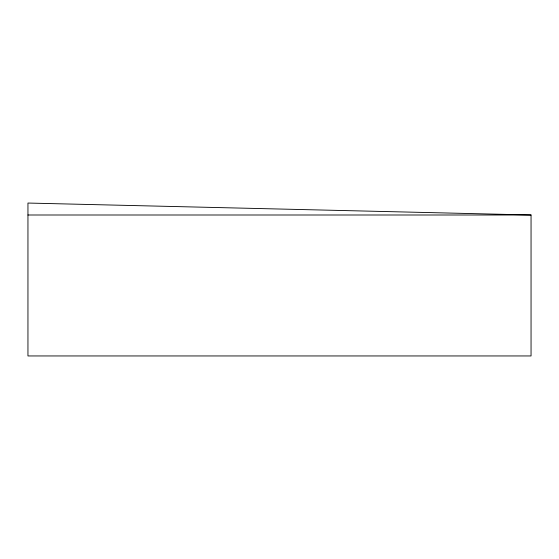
<?xml version="1.0" encoding="UTF-8"?>
<svg xmlns="http://www.w3.org/2000/svg" width="559" height="559" viewBox="0 0 559 559"><rect width="100%" height="100%" fill="white"/><g stroke="black" fill="none" stroke-linecap="round" stroke-linejoin="round"><path stroke-width="0.84" d="M27.95 214.998L531.05 214.998L531.05 355.95L27.95 355.95L27.95 203.05L531.05 214.998"/></g></svg>
